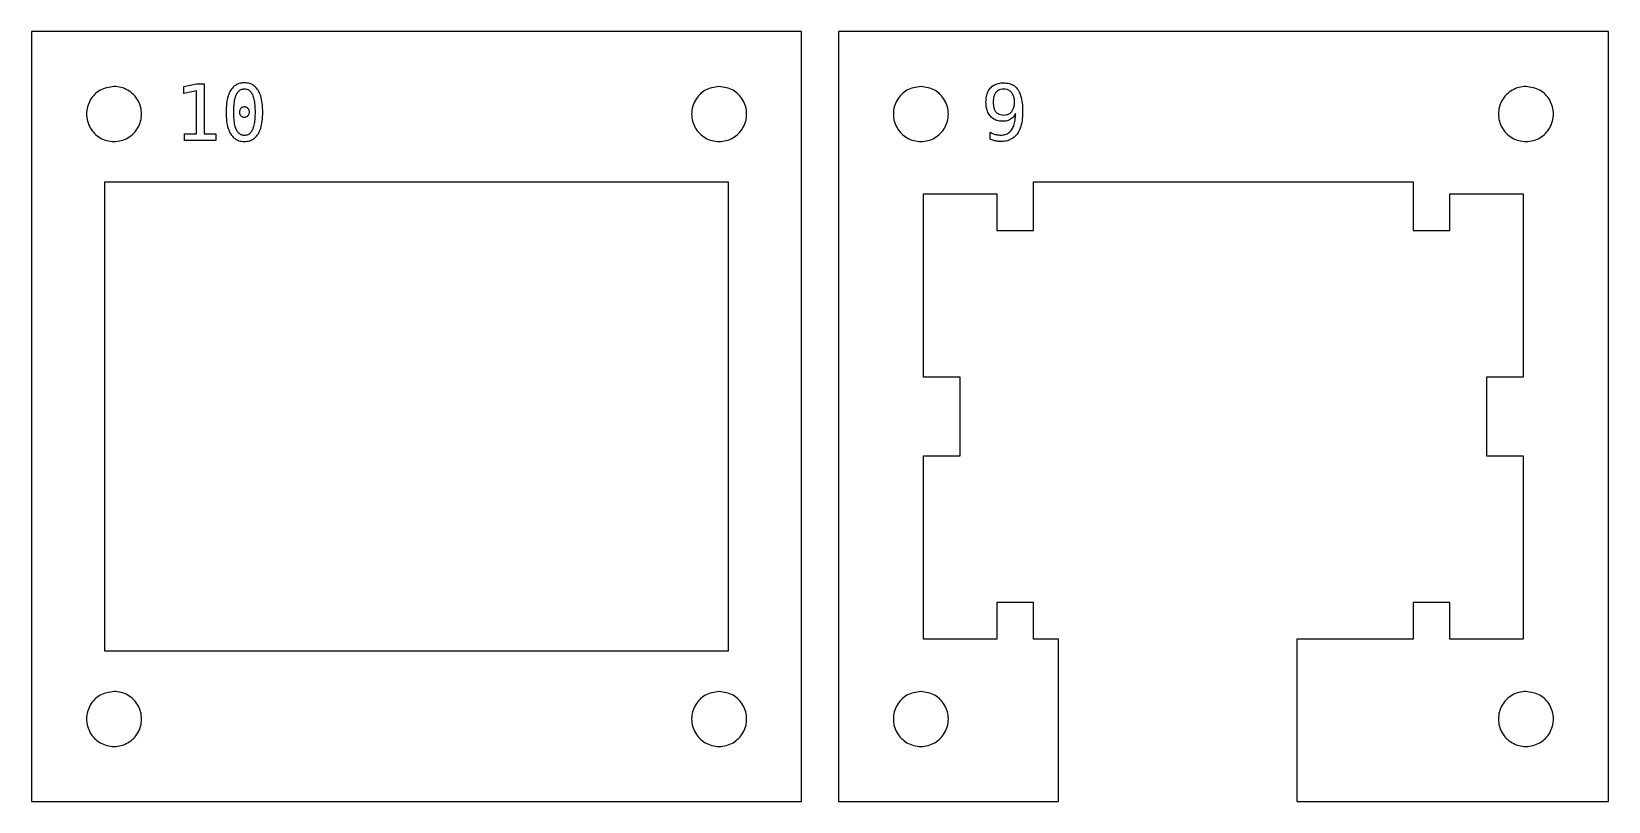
# Model space of a CAD drawing. Extents: x 2 to 176, y 2 to 132.
# Drawn here: x 90 to 176, y 2 to 44 of the extents above; entities that cross this region are included whole.
import ezdxf

# ---------------------------------------------------------------- set-up
doc = ezdxf.new("R2010")
doc.units = 0
doc.layers.add('Material', color=7, linetype='CONTINUOUS')
doc.layers.add('Text', color=7, linetype='CONTINUOUS')

msp = doc.modelspace()

# ---------------------------------------------------------------- linework, layer by layer
at = {"layer": 'Material', "color": 1}
for p, q in [((90.000226, 43.999824), (90.000226, 1.999975)), ((132.000075, 43.999824), (90.000226, 43.999824)), ((90.000226, 43.999824), (90.000226, 43.999824)), ((132.000075, 1.999975), (132.000075, 43.999824)), ((133.999882, 43.999824), (133.999882, 1.999975)), ((175.99973, 43.999824), (133.999882, 43.999824)), ((133.999882, 43.999824), (133.999882, 43.999824)), ((175.99973, 1.999975), (175.99973, 43.999824)), ((94.499797, 41.000112), (94.499797, 41.000112)), ((127.499951, 41.000112), (127.499951, 41.000112)), ((138.500005, 41.000112), (138.500005, 41.000112)), ((171.500159, 41.000112), (171.500159, 41.000112)), ((93.999843, 35.799947), (127.999905, 35.799947)), ((93.999843, 10.199855), (93.999843, 35.799947)), ((93.999843, 35.799947), (93.999843, 35.799947)), ((127.999905, 35.799947), (127.999905, 10.199855)), ((144.649912, 33.150253), (144.649912, 35.799947)), ((144.649912, 35.799947), (165.350252, 35.799947)), ((165.350252, 35.799947), (165.350252, 33.150253)), ((138.649936, 25.149916), (138.649936, 35.150063)), ((138.649936, 35.150063), (140.649743, 35.150063)), ((140.649743, 35.150063), (142.650103, 35.150063)), ((142.650103, 35.150063), (142.650103, 33.150253)), ((167.350062, 33.150253), (167.350062, 35.150063)), ((167.350062, 35.150063), (169.349869, 35.150063)), ((169.349869, 35.150063), (171.350229, 35.150063)), ((171.350229, 35.150063), (171.350229, 25.149916)), ((142.650103, 33.150253), (144.649912, 33.150253)), ((165.350252, 33.150253), (167.350062, 33.150253)), ((140.649743, 25.149916), (138.649936, 25.149916)), ((140.649743, 20.849885), (140.649743, 25.149916)), ((171.350229, 25.149916), (169.349869, 25.149916)), ((169.349869, 25.149916), (169.349869, 20.849885)), ((138.649936, 10.849736), (138.649936, 20.849885)), ((138.649936, 20.849885), (140.649743, 20.849885)), ((169.349869, 20.849885), (171.350229, 20.849885)), ((171.350229, 20.849885), (171.350229, 10.849736)), ((144.649912, 12.850099), (142.650103, 12.850099)), ((142.650103, 12.850099), (142.650103, 10.849736)), ((144.649912, 10.849736), (144.649912, 12.850099)), ((167.350062, 12.850099), (165.350252, 12.850099)), ((165.350252, 12.850099), (165.350252, 10.849736)), ((167.350062, 10.849736), (167.350062, 12.850099)), ((140.649743, 10.849736), (138.649936, 10.849736)), ((142.650103, 10.849736), (140.649743, 10.849736)), ((145.999841, 10.849736), (144.649912, 10.849736)), ((145.999841, 1.999975), (145.999841, 10.849736)), ((165.350252, 10.849736), (159.000252, 10.849736)), ((159.000252, 10.849736), (159.000252, 1.999975)), ((169.349869, 10.849736), (167.350062, 10.849736)), ((171.350229, 10.849736), (169.349869, 10.849736)), ((127.999905, 10.199855), (93.999843, 10.199855)), ((94.499797, 7.999955), (94.499797, 7.999955)), ((127.499951, 7.999955), (127.499951, 7.999955)), ((138.500005, 7.999955), (138.500005, 7.999955)), ((171.500159, 7.999955), (171.500159, 7.999955)), ((90.000226, 1.999975), (132.000075, 1.999975)), ((133.999882, 1.999975), (145.999841, 1.999975)), ((159.000252, 1.999975), (175.99973, 1.999975))]:
    msp.add_line(p, q, dxfattribs=at)
for points, knots in [([(94.499797, 41.000112), (94.631077, 40.990146), (94.89255, 40.970296), (95.2585, 40.812973), (95.572924, 40.573558), (95.814026, 40.2588), (95.965649, 39.893019), (96.01752, 39.50022), (95.965777, 39.107409), (95.814217, 38.741386), (95.573126, 38.426924), (95.258664, 38.185833), (94.892643, 38.034273), (94.499824, 37.98253), (94.107056, 38.034401), (93.74116, 38.186023), (93.426833, 38.427129), (93.185809, 38.741536), (93.034457, 39.10755), (92.964807, 39.630858), (93.140736, 40.281063), (93.714526, 40.877469), (94.235427, 40.958823), (94.499797, 41.000112)], [0, 0, 0, 0, 0.392707, 0.782163, 1.174869, 1.567576, 1.957032, 2.349738, 2.742536, 3.132081, 3.524879, 3.917677, 4.307222, 4.70002, 5.092726, 5.482182, 5.874889, 6.267595, 6.657051, 7.049758, 7.833953, 8.594894, 9.37909, 9.37909, 9.37909, 9.37909]), ([(127.499951, 41.000112), (127.764321, 40.958823), (128.285222, 40.877469), (128.859012, 40.281063), (129.034941, 39.630858), (128.96529, 39.10755), (128.813939, 38.741536), (128.572915, 38.42713), (128.258588, 38.18602), (127.892693, 38.034412), (127.499951, 37.982492), (127.107209, 38.034413), (126.741315, 38.186021), (126.426989, 38.427131), (126.185966, 38.741537), (126.034614, 39.10755), (125.964964, 39.630858), (126.140892, 40.281062), (126.714681, 40.877468), (127.235581, 40.958822), (127.499951, 41.000112)], [0, 0, 0, 0, 0.784195, 1.545136, 2.329332, 2.722038, 3.111494, 3.504201, 3.896907, 4.286364, 4.67907, 5.071776, 5.461232, 5.853938, 6.246644, 6.6361, 7.028806, 7.813, 8.57394, 9.358135, 9.358135, 9.358135, 9.358135]), ([(138.500005, 41.000112), (138.764375, 40.958822), (139.285275, 40.877468), (139.859064, 40.281062), (140.034992, 39.630858), (139.965342, 39.10755), (139.81399, 38.741537), (139.572967, 38.427131), (139.258641, 38.186021), (138.892747, 38.034413), (138.500005, 37.982492), (138.107263, 38.034412), (137.741368, 38.18602), (137.427041, 38.42713), (137.186018, 38.741536), (137.034666, 39.10755), (136.965015, 39.630858), (137.140944, 40.281063), (137.714734, 40.877469), (138.235635, 40.958823), (138.500005, 41.000112)], [0, 0, 0, 0, 0.784194, 1.545135, 2.329329, 2.722035, 3.111491, 3.504197, 3.896903, 4.286358, 4.679065, 5.071771, 5.461227, 5.853934, 6.24664, 6.636096, 7.028803, 7.812998, 8.573939, 9.358135, 9.358135, 9.358135, 9.358135]), ([(171.500159, 41.000112), (171.76453, 40.958823), (172.28543, 40.877469), (172.85922, 40.281063), (173.035149, 39.630858), (172.965499, 39.10755), (172.814147, 38.741536), (172.573123, 38.427129), (172.258797, 38.186023), (171.892901, 38.034401), (171.500132, 37.98253), (171.107314, 38.034273), (170.741292, 38.185833), (170.42683, 38.426924), (170.185739, 38.741386), (170.03418, 39.107409), (169.982436, 39.50022), (170.034307, 39.893019), (170.185931, 40.2588), (170.427032, 40.573558), (170.741456, 40.812973), (171.107406, 40.970296), (171.368879, 40.990146), (171.500159, 41.000112)], [0, 0, 0, 0, 0.784195, 1.545136, 2.329332, 2.722038, 3.111494, 3.504201, 3.896907, 4.286364, 4.67907, 5.071868, 5.461413, 5.854211, 6.247009, 6.636554, 7.029351, 7.422058, 7.811514, 8.204221, 8.596927, 8.986383, 9.37909, 9.37909, 9.37909, 9.37909]), ([(94.499797, 7.999955), (94.631077, 7.989989), (94.89255, 7.970139), (95.258499, 7.812816), (95.572923, 7.573402), (95.814028, 7.258644), (95.965638, 6.892865), (96.017558, 6.500092), (95.965637, 6.107359), (95.814032, 5.741461), (95.572911, 5.427135), (95.258547, 5.186111), (94.892378, 5.034762), (94.369846, 4.965096), (93.713797, 5.141136), (93.141152, 5.714476), (92.928312, 6.501458), (93.140983, 7.280364), (93.714464, 7.877452), (94.235406, 7.958713), (94.499797, 7.999955)], [0, 0, 0, 0, 0.392706, 0.782162, 1.174868, 1.567574, 1.95703, 2.349736, 2.742442, 3.131898, 3.524605, 3.917311, 4.306767, 4.699474, 5.483669, 6.24461, 7.028806, 7.813, 8.57394, 9.358135, 9.358135, 9.358135, 9.358135]), ([(127.499951, 7.999955), (127.764341, 7.958713), (128.28528, 7.877453), (128.858778, 7.280359), (129.071386, 6.501476), (128.858779, 5.71441), (128.285281, 5.141375), (127.499951, 4.928611), (126.714622, 5.141376), (126.141125, 5.714411), (125.928519, 6.501476), (126.141126, 7.280358), (126.714623, 7.877452), (127.235562, 7.958713), (127.499951, 7.999955)], [0, 0, 0, 0, 0.784194, 1.545135, 2.329329, 3.113524, 3.874465, 4.658661, 5.442855, 6.203795, 6.98799, 7.772183, 8.533123, 9.317316, 9.317316, 9.317316, 9.317316]), ([(138.500005, 7.999955), (138.764395, 7.958713), (139.285334, 7.877452), (139.85883, 7.280358), (140.071438, 6.501476), (139.858831, 5.714411), (139.285334, 5.141376), (138.500005, 4.928611), (137.714675, 5.141375), (137.141177, 5.71441), (136.92857, 6.501476), (137.141178, 7.280359), (137.714676, 7.877453), (138.235615, 7.958713), (138.500005, 7.999955)], [0, 0, 0, 0, 0.784193, 1.545133, 2.329326, 3.113521, 3.874461, 4.658655, 5.442851, 6.203792, 6.987987, 7.772181, 8.533122, 9.317316, 9.317316, 9.317316, 9.317316]), ([(171.500159, 7.999955), (171.76455, 7.958713), (172.285492, 7.877452), (172.858974, 7.280364), (173.071645, 6.501458), (172.858805, 5.714476), (172.286159, 5.141136), (171.63011, 4.965096), (171.107578, 5.034762), (170.74141, 5.186111), (170.427045, 5.427135), (170.185924, 5.741461), (170.034319, 6.107359), (169.982399, 6.500092), (170.034319, 6.892865), (170.185929, 7.258644), (170.427034, 7.573402), (170.741457, 7.812816), (171.107406, 7.970139), (171.368879, 7.989989), (171.500159, 7.999955)], [0, 0, 0, 0, 0.784194, 1.545135, 2.329329, 3.113524, 3.874465, 4.658661, 5.051367, 5.440823, 5.83353, 6.226236, 6.615693, 7.008399, 7.401105, 7.790561, 8.183267, 8.575973, 8.965429, 9.358135, 9.358135, 9.358135, 9.358135])]:
    msp.add_open_spline(points, degree=3, knots=knots, dxfattribs=at)
at = {"layer": 'Text', "color": 7}
for p, q in [((98.297771, 40.993109), (98.992356, 41.146073)), ((98.297771, 40.612773), (98.297771, 40.993109)), ((98.99649, 40.769869), (98.297771, 40.612773)), ((98.992356, 41.146073), (99.409934, 41.146073)), ((98.99649, 38.411357), (98.99649, 40.769869)), ((99.409934, 41.146073), (99.409934, 38.411357)), ((101.609454, 41.201883), (101.609454, 41.201883)), ((101.609454, 40.871154), (101.609454, 40.871154)), ((101.334514, 39.610249), (101.334514, 39.610249)), ((143.021344, 39.42835), (143.021344, 39.42835)), ((98.347382, 38.411357), (98.99649, 38.411357)), ((98.347382, 38.059959), (98.347382, 38.411357)), ((98.347382, 38.411357), (98.347382, 38.411357)), ((100.05077, 38.059959), (98.347382, 38.059959)), ((99.409934, 38.411357), (100.05077, 38.411357)), ((100.05077, 38.411357), (100.05077, 38.059959)), ((142.277145, 38.124037), (142.277145, 38.508508)), ((142.277145, 38.124037), (142.277145, 38.124037))]:
    msp.add_line(p, q, dxfattribs=at)
for points, knots in [([(101.609454, 41.201883), (101.712124, 41.194403), (101.909814, 41.180001), (102.176744, 41.032283), (102.377331, 40.791709), (102.516186, 40.46672), (102.595745, 40.060091), (102.61773, 39.600288), (102.595741, 39.14076), (102.516125, 38.734698), (102.37727, 38.410419), (102.176748, 38.16874), (101.909812, 38.025091), (101.609459, 37.986993), (101.309077, 38.025083), (101.042223, 38.168771), (100.841472, 38.410166), (100.70415, 38.734954), (100.625074, 39.140798), (100.60333, 39.600288), (100.62507, 40.060053), (100.70409, 40.466463), (100.841411, 40.791961), (101.042226, 41.032253), (101.309077, 41.180009), (101.506779, 41.194406), (101.609454, 41.201883)], [0, 0, 0, 0, 0.305834, 0.588883, 0.886689, 1.23013, 1.637976, 2.123638, 2.608153, 3.015325, 3.358556, 3.656361, 3.93941, 4.245245, 4.551079, 4.834129, 5.131935, 5.474695, 5.881724, 6.366226, 6.851874, 7.259577, 7.602548, 7.900354, 8.183404, 8.489238, 8.489238, 8.489238, 8.489238]), ([(101.609454, 40.871154), (101.548247, 40.864946), (101.426578, 40.852604), (101.269744, 40.731721), (101.157047, 40.54547), (101.082224, 40.291325), (101.038345, 39.969244), (101.026401, 39.600285), (101.038347, 39.231621), (101.082263, 38.910067), (101.157095, 38.65668), (101.269743, 38.469299), (101.426579, 38.352097), (101.60976, 38.320024), (101.792929, 38.351951), (101.950212, 38.46904), (102.061368, 38.657223), (102.138203, 38.909783), (102.182413, 39.231625), (102.194691, 39.600285), (102.182414, 39.969239), (102.138243, 40.291609), (102.061416, 40.544928), (101.95021, 40.73198), (101.792931, 40.852762), (101.670963, 40.864988), (101.609454, 40.871154)], [0, 0, 0, 0, 0.181402, 0.36059, 0.568405, 0.826833, 1.149372, 1.541744, 1.932969, 2.254827, 2.513037, 2.720851, 2.900038, 3.08144, 3.263743, 3.44293, 3.650247, 3.908812, 4.230772, 4.622006, 5.014387, 5.337029, 5.595811, 5.80313, 5.982317, 6.16462, 6.16462, 6.16462, 6.16462]), ([(143.664249, 39.529635), (143.641368, 39.486173), (143.596727, 39.401374), (143.503242, 39.293567), (143.394185, 39.207276), (143.269382, 39.146046), (143.13249, 39.108921), (142.944697, 39.095803), (142.719717, 39.118678), (142.477614, 39.211079), (142.28409, 39.370092), (142.145802, 39.587651), (142.066119, 39.856619), (142.044093, 40.154739), (142.066477, 40.452253), (142.14862, 40.718904), (142.291276, 40.934506), (142.489277, 41.092972), (142.737714, 41.185395), (143.027803, 41.212044), (143.331871, 41.179493), (143.613759, 41.045771), (143.824081, 40.811945), (143.960107, 40.487295), (144.037057, 40.074394), (144.059217, 39.608111), (144.033924, 39.14292), (143.937353, 38.735811), (143.77014, 38.408338), (143.530815, 38.16619), (143.221912, 38.024898), (142.961002, 37.995942), (142.775408, 38.002483), (142.673813, 38.013503), (142.572521, 38.032341), (142.471809, 38.055808), (142.372925, 38.085943), (142.309064, 38.111343), (142.277145, 38.124037)], [0, 0, 0, 0, 0.146943, 0.286702, 0.424453, 0.561584, 0.700827, 0.847186, 1.124276, 1.37264, 1.613528, 1.862428, 2.134617, 2.446544, 2.754873, 3.025063, 3.274327, 3.518965, 3.773103, 4.057726, 4.386931, 4.679381, 4.971939, 5.308783, 5.722416, 6.226625, 6.706437, 7.115865, 7.472809, 7.796335, 8.117536, 8.471893, 8.572793, 8.674685, 8.778084, 8.881708, 8.984804, 9.087822, 9.087822, 9.087822, 9.087822]), ([(143.021344, 39.42835), (143.077047, 39.431936), (143.184077, 39.438827), (143.331271, 39.507298), (143.447405, 39.619006), (143.533151, 39.767335), (143.582831, 39.949786), (143.596727, 40.151821), (143.582831, 40.353838), (143.533151, 40.536334), (143.447405, 40.68452), (143.33127, 40.796714), (143.184083, 40.863382), (143.019832, 40.881295), (142.856096, 40.864329), (142.708365, 40.801753), (142.594661, 40.693107), (142.515712, 40.545268), (142.471111, 40.360337), (142.458949, 40.151455), (142.470947, 39.942328), (142.514955, 39.757069), (142.592055, 39.608065), (142.707001, 39.501194), (142.855223, 39.437681), (142.963805, 39.431582), (143.021344, 39.42835)], [0, 0, 0, 0, 0.166295, 0.319529, 0.475351, 0.642959, 0.827233, 1.037612, 1.247991, 1.432265, 1.599873, 1.755696, 1.90893, 2.075225, 2.245965, 2.398067, 2.547396, 2.708396, 2.894234, 3.11367, 3.334233, 3.520567, 3.681214, 3.829926, 3.982384, 4.154237, 4.154237, 4.154237, 4.154237]), ([(101.334514, 39.610249), (101.336086, 39.634629), (101.339179, 39.682595), (101.367287, 39.750368), (101.410924, 39.808771), (101.467509, 39.85472), (101.534049, 39.883627), (101.606169, 39.892185), (101.678864, 39.883619), (101.747603, 39.85498), (101.805701, 39.80863), (101.851984, 39.750795), (101.880762, 39.682823), (101.889337, 39.609942), (101.880841, 39.537073), (101.852232, 39.468894), (101.805739, 39.412134), (101.748222, 39.36638), (101.679345, 39.338658), (101.605797, 39.330551), (101.532702, 39.338459), (101.465433, 39.36559), (101.40874, 39.409473), (101.365785, 39.46711), (101.338826, 39.535819), (101.335983, 39.58489), (101.334514, 39.610249)], [0, 0, 0, 0, 0.072872, 0.143372, 0.21641, 0.289766, 0.359525, 0.431092, 0.505164, 0.576827, 0.651443, 0.725876, 0.7969, 0.869828, 0.943667, 1.014691, 1.088404, 1.161589, 1.232989, 1.307946, 1.381507, 1.451372, 1.522764, 1.593827, 1.664717, 1.740527, 1.740527, 1.740527, 1.740527]), ([(142.277145, 38.508508), (142.306424, 38.49226), (142.364969, 38.45977), (142.457933, 38.420923), (142.553829, 38.38883), (142.653545, 38.367377), (142.755925, 38.354261), (142.906771, 38.347771), (143.099498, 38.369304), (143.312799, 38.473237), (143.475809, 38.650643), (143.58784, 38.890837), (143.654135, 39.190979), (143.660694, 39.41059), (143.664249, 39.529635)], [0, 0, 0, 0, 0.100386, 0.200726, 0.301762, 0.403359, 0.506179, 0.611009, 0.856262, 1.079369, 1.30715, 1.564661, 1.866006, 2.222725, 2.222725, 2.222725, 2.222725])]:
    msp.add_open_spline(points, degree=3, knots=knots, dxfattribs=at)

doc.saveas('drawing.dxf')
